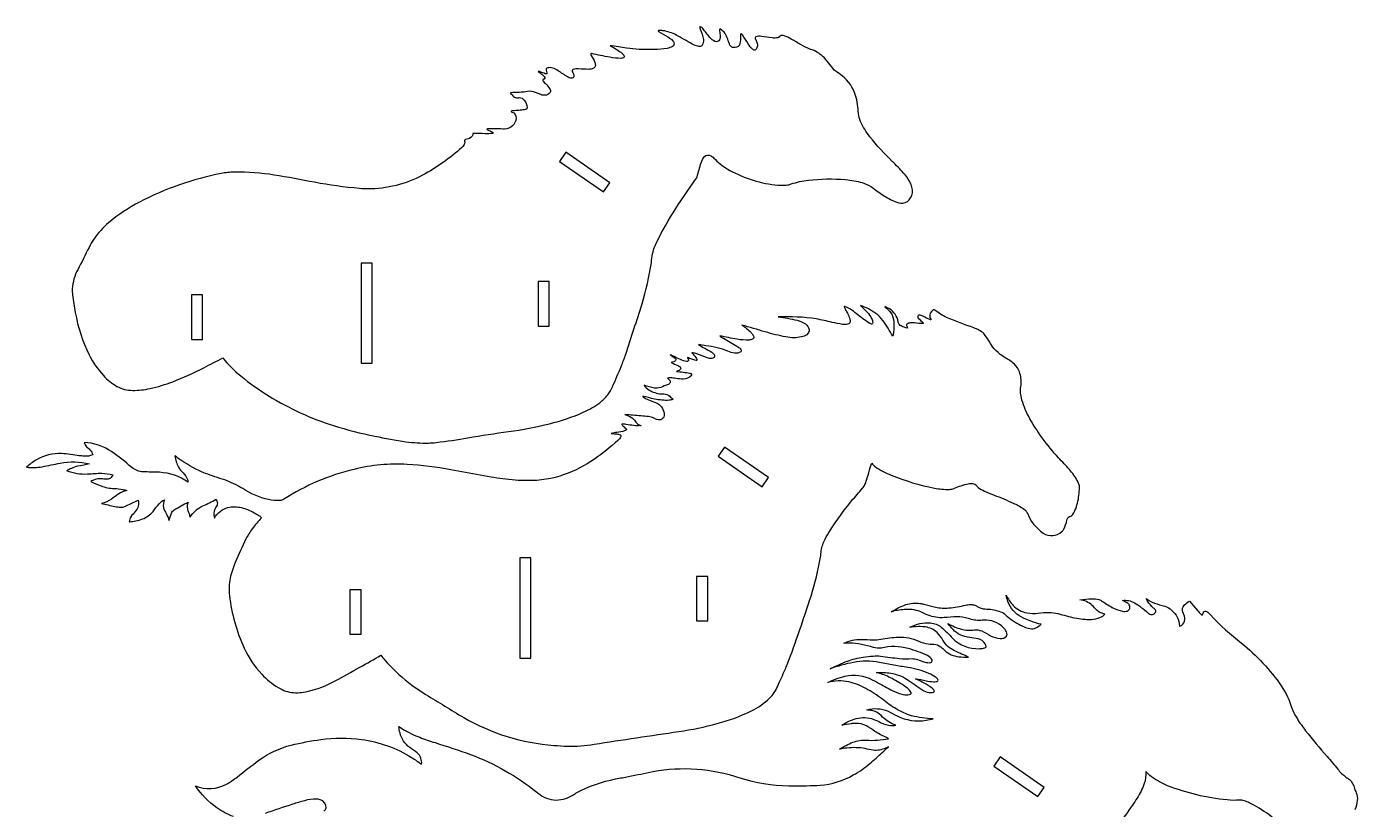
# Model space of a CAD drawing. Extents: x 18.1 to 81.3, y 11.9 to 64.7.
# Drawn here: x 42.59 to 72.48, y 47.15 to 64.72 of the extents above; entities that cross this region are included whole.
import ezdxf

# ---------------------------------------------------------------- set-up
doc = ezdxf.new("R2010")
doc.units = 0
doc.header["$MEASUREMENT"] = 0
doc.layers.get('0').update_dxf_attribs({"linetype": 'CONTINUOUS'})

msp = doc.modelspace()

# ---------------------------------------------------------------- linework, layer by layer
for points in [[(52.509, 62.206, 0.045765), (52.453, 62.189, 0.085392), (52.43, 62.173, 0.270084), (52.43, 62.153, -0.155524), (52.431, 62.102, -0.106179), (52.369, 62.012, -0.059849), (51.488, 61.385, -0.12135), (50.255, 61.079, -0.018777), (50.068, 61.088, -0.02375), (49.059, 61.227, 0.007388), (48.155, 61.39, 0.041253), (47.264, 61.458, 0.04256), (46.963, 61.424, 0.070776), (45.132, 60.785, 0.054023), (44.433, 60.318, 0.061178), (44.103, 59.954, 0.035664), (43.995, 59.767, -0.006169), (43.74, 59.266, 0.10457), (43.618, 58.837, 0.045088), (43.624, 58.698, 0.009362), (43.685, 58.307, 0.067318), (43.996, 57.354, 0.069149), (44.319, 56.887, 0.070385), (44.623, 56.646, 0.124563), (44.975, 56.557, 0.062804), (45.367, 56.599, 0.03693), (45.874, 56.751, 0.027852), (46.572, 57.064, -0.002601), (47.001, 57.286, 0.051242), (47.402, 56.881, 0.037033), (48.038, 56.43, 0.063555), (49.485, 55.768, 0.027573), (50.416, 55.529, 0.018205), (51.113, 55.402, 0.037736), (51.617, 55.375, 0.019133), (51.789, 55.387, 0.014206), (52.506, 55.492, -0.010694), (53.419, 55.632, 0.025676), (54.336, 55.807, 0.041068), (55.097, 56.064, 0.05122), (55.465, 56.279, 0.059607), (55.647, 56.456, 0.066934), (55.751, 56.639, 0.005853), (55.947, 57.093, 0.020313), (56.049, 57.37, 0.004539), (56.415, 58.5, 0.033882), (56.625, 59.421, -0.009899), (56.653, 59.622, -0.058154), (56.707, 59.798, -0.0364), (57.112, 60.539, -0.014394), (57.634, 61.31, 0.068044), (57.653, 61.35, -0.011916), (57.742, 61.667, -0.100766), (57.821, 61.807, -0.334065), (57.958, 61.825, -0.093819), (58.03, 61.773, 0.073989), (58.325, 61.531, 0.099729), (59.401, 61.168, 0.047178), (59.652, 61.164, 0.056264), (59.766, 61.19, -0.056071), (60.151, 61.274, -0.052406), (60.989, 61.288, -0.040053), (61.36, 61.22, -0.06295), (61.568, 61.126, 0.009215), (61.831, 60.939, 0.041703), (62.095, 60.794, 0.111318), (62.277, 60.762, 0.24613), (62.448, 60.876, 0.210201), (62.477, 61.119, 0.072373), (62.421, 61.253, 0.049684), (62.29, 61.435, 0.020699), (62.037, 61.694, -0.032231), (61.533, 62.251, -0.057584), (61.322, 62.595, -0.067565), (61.274, 62.769, 0.063282), (61.213, 63.178, 0.149728), (60.911, 63.618, 0.017309), (60.774, 63.714, -0.050117), (60.699, 63.786), (60.538, 63.989, 0.100712), (60.283, 64.184, 0.029824), (60.186, 64.219, -0.040943), (59.992, 64.312, -0.004163), (59.766, 64.444, 0.046669), (59.607, 64.517, 0.152031), (59.534, 64.52, 0.127881), (59.499, 64.491, -0.116879), (59.469, 64.474, -0.102905), (59.338, 64.467, 0.00781), (59.098, 64.504, 0.118057), (58.972, 64.491, 0.452792), (58.957, 64.45, -0.041071), (58.997, 64.368, -0.236998), (58.977, 64.213, -0.392635), (58.92, 64.201, -0.074806), (58.899, 64.215, -0.070029), (58.8, 64.335, 0.013525), (58.673, 64.535, 0.066694), (58.645, 64.562, 0.363856), (58.633, 64.558, 0.087247), (58.628, 64.52, -0.064556), (58.612, 64.339, -0.125783), (58.584, 64.283, -0.111228), (58.563, 64.269, -0.13889), (58.45, 64.257, -0.206783), (58.391, 64.305, -0.046443), (58.342, 64.438, 0.172416), (58.177, 64.667, 0.592582), (58.156, 64.647, 0.011999), (58.17, 64.527, -0.11036), (58.157, 64.426, -0.408153), (58.054, 64.389, -0.107605), (57.939, 64.481, -0.005633), (57.779, 64.681, 0.089906), (57.731, 64.721, 0.400838), (57.714, 64.714, 0.122856), (57.721, 64.668, -0.069238), (57.793, 64.431, -0.148336), (57.767, 64.307, -0.244572), (57.709, 64.276, -0.078726), (57.671, 64.28, -0.059878), (57.544, 64.331, 0.004281), (57.185, 64.533, 0.080643), (56.886, 64.631, 0.060639), (56.783, 64.632, 0.516318), (56.778, 64.623, 0.100556), (56.789, 64.612, -0.007739), (56.996, 64.493, -0.023764), (57.074, 64.437, -0.091897), (57.132, 64.364, -0.403661), (57.1, 64.277, -0.085014), (56.977, 64.234, -0.035292), (56.692, 64.21, -0.011492), (56.351, 64.211, -0.023477), (56.07, 64.238, -0.00305), (55.698, 64.296, -0.03964), (55.938, 64.146, -0.030091), (55.994, 64.098, -0.07111), (56.018, 64.061, -0.438074), (56, 64.022, -0.093632), (55.944, 64.01, -0.045101), (55.692, 64.033, -0.009395), (55.281, 64.119, 0.225978), (55.263, 64.115, 0.200152), (55.271, 64.076, -0.042099), (55.358, 63.918, -0.101956), (55.368, 63.847, -0.259277), (55.323, 63.786, -0.104089), (55.218, 63.763, -0.019524), (54.988, 63.774, 0.088616), (54.867, 63.761, 0.45428), (54.849, 63.712, -0.02235), (54.883, 63.64, -0.612701), (54.816, 63.564, -0.086216), (54.743, 63.594, -0.005051), (54.531, 63.732, 0.055097), (54.414, 63.791, 0.145317), (54.293, 63.794, 0.11207), (54.266, 63.776, 0.185859), (54.259, 63.746, 0.065549), (54.278, 63.685, -0.192725), (54.277, 63.667, -0.222072), (54.271, 63.663, -0.080526), (54.241, 63.665, -0.004875), (54.138, 63.703, 0.091508), (54.087, 63.72), (54.086, 63.718, 0.033077), (54.167, 63.652, -0.06428), (54.231, 63.583, -0.399963), (54.221, 63.545, 0.073702), (54.187, 63.533, 0.277808), (54.19, 63.506, 0.086398), (54.22, 63.471, -0.014232), (54.326, 63.354, -0.180318), (54.358, 63.265, -0.205004), (54.33, 63.221, -0.219208), (54.194, 63.182, -0.066459), (54.139, 63.196), (54.021, 63.247, 0.161298), (53.841, 63.263, -0.034923), (53.701, 63.248, -0.012629), (53.511, 63.241, 0.084237), (53.462, 63.233, 0.492802), (53.463, 63.221, -0.076611), (53.528, 63.153, 0.175027), (53.576, 63.128, 0.079902), (53.664, 63.129, -0.231384), (53.77, 63.073, -0.15017), (53.836, 62.91, -0.109203), (53.828, 62.879, -0.162137), (53.779, 62.857, -0.044015), (53.646, 62.843, 0.004798), (53.509, 62.832, 0.062944), (53.48, 62.824), (53.478, 62.82, 0.211487), (53.492, 62.805, -0.37312), (53.587, 62.665, -0.400312), (53.327, 62.423, 0.001561), (52.999, 62.43, 0.028338), (52.944, 62.426, 0.234948), (52.931, 62.419, 0.13758), (52.944, 62.405, -0.01089), (53.059, 62.355, -0.093151), (53.074, 62.341, -0.401469), (53.071, 62.332, -0.085621), (53.057, 62.326, -0.041252), (52.895, 62.319, 0.006826), (52.619, 62.322), (52.618, 62.321, -0.283141), (52.549, 62.221, -0.062223)], [(55.726, 55.589, 0.01765), (55.851, 55.578, -0.083047), (55.923, 55.558, -0.375649), (55.937, 55.519, -0.108822), (55.872, 55.432, -0.029413), (55.346, 55.014, -0.061178), (54.669, 54.665, -0.088262), (53.845, 54.53, -0.034462), (53.288, 54.57, -0.00988), (53.024, 54.61), (52.12, 54.775, 0.029439), (51.142, 54.895, 0.07433), (49.948, 54.783, 0.087098), (48.372, 54.111, -0.107805), (48.277, 54.084, -0.072482), (48.025, 54.104, -0.083169), (47.447, 54.351, 0.051413), (47.042, 54.545, -0.01305), (46.608, 54.694, -0.05714), (46.057, 54.99, -0.010862), (45.923, 55.086, 0.084035), (46.005, 54.832, 0.084828), (46.107, 54.707, -0.121548), (46.211, 54.544, -0.040926), (46.221, 54.499, 0.132627), (45.577, 54.717, 0.006149), (45.21, 54.727, -0.152205), (44.955, 54.827, 0.025742), (44.499, 55.181, 0.132101), (43.883, 55.389, 0.14683), (43.941, 55.293, -0.010952), (44.016, 55.223, -0.109544), (44.08, 55.106, -0.098304), (43.878, 55.08, -0.026079), (43.775, 55.09, 0.02559), (43.38, 55.138, 0.152656), (42.814, 54.997, 0.057033), (42.593, 54.831, 0.07184), (42.942, 54.843, 0.005383), (43.345, 54.924, -0.108055), (44.003, 54.905, -0.022149), (43.745, 54.854, 0.054939), (43.598, 54.805, 0.017868), (43.494, 54.753, 0.099946), (43.961, 54.68, -0.020417), (44.279, 54.696, -0.054843), (44.528, 54.663, -0.127435), (44.476, 54.586, -0.154716), (44.404, 54.561, -0.042023), (44.301, 54.569, 0.135898), (44.082, 54.537, 0.045196), (44.037, 54.51, 0.015402), (44.264, 54.413, 0.086552), (44.562, 54.355, -0.02853), (44.755, 54.331, -0.030218), (44.842, 54.308, 0.092201), (44.661, 54.232, 0.012182), (44.497, 54.118, -0.097489), (44.276, 54.019, 0.001872), (44.577, 53.95, 0.046271), (44.708, 53.934, 0.101332), (44.846, 53.97, -0.014141), (45.101, 54.093, -0.118694), (45.101, 53.959, -0.100278), (45.033, 53.838, 0.039345), (44.937, 53.721, 0.099743), (44.894, 53.606, 0.064327), (45.197, 53.67, 0.13033), (45.432, 53.839, -0.026601), (45.568, 54.009, -0.069858), (45.688, 54.103, 0.117293), (45.665, 53.931, 0.090339), (45.69, 53.859, -0.016754), (45.771, 53.701, -0.047036), (45.792, 53.633, -0.007849), (45.846, 53.798, -0.161317), (45.909, 53.875, -0.003536), (46.22, 54.05, 0.11454), (46.203, 53.894, 0.082027), (46.229, 53.823, -0.024732), (46.255, 53.749, -0.047016), (46.262, 53.71, -0.127981), (46.548, 53.965, 0.031193), (46.847, 54.111, -0.100056), (46.877, 54.03, -0.182431), (46.845, 53.932, 0.190044), (46.801, 53.75, 0.046811), (46.814, 53.687, -0.22884), (47.115, 53.926, -0.120494), (47.42, 53.924, -0.066101), (47.706, 53.81, -0.014502), (47.812, 53.749, -0.092022), (47.867, 53.696, 0.024673), (47.662, 53.451, 0.038296), (47.519, 53.221, 0.012444), (47.28, 52.695, 0.043213), (47.164, 52.342, 0.080094), (47.148, 51.949, 0.078303), (47.48, 50.773, 0.075992), (47.874, 50.184, 0.068794), (48.24, 49.889, 0.024706), (48.367, 49.823, 0.118126), (48.727, 49.772, 0.040982), (48.898, 49.798, 0.069539), (49.526, 50.035, 0.00617), (50.077, 50.343, -0.002561), (50.552, 50.611, 0.052301), (50.954, 50.181, 0.04448), (51.56, 49.731, 0.001777), (52.411, 49.212, 0.111888), (54.436, 48.587, 0.011711), (54.742, 48.569, 0.043792), (55.338, 48.613, -0.003277), (57.245, 48.898, 0.024857), (58.106, 49.077, 0.045516), (58.876, 49.362, 0.075518), (59.282, 49.645, 0.094162), (59.464, 49.916, -0.007569), (59.632, 50.293, 0.011841), (59.678, 50.405, 0.00842), (59.954, 51.169, 0.003798), (60.211, 51.939, 0.035024), (60.424, 52.812, 0.007881), (60.442, 52.961, -0.077883), (60.529, 53.217, -0.024608), (60.639, 53.41, -0.034388), (61.124, 54.076, -0.006311), (61.367, 54.358, 0.067531), (61.423, 54.446, 0.019254), (61.458, 54.539, 0.015085), (61.523, 54.765, -0.012002), (61.575, 54.925, 0.122394), (61.658, 54.837, 0.051584), (62.015, 54.655, 0.048953), (62.982, 54.362, 0.046076), (63.312, 54.333, 0.084431), (63.437, 54.36, -0.048405), (63.74, 54.46, -0.112977), (63.87, 54.459, -0.201127), (63.939, 54.403, 0.060267), (63.964, 54.375, 0.051245), (64.104, 54.297, 0.016775), (64.326, 54.207, -0.007083), (64.751, 54.027, -0.033971), (64.978, 53.904, -0.121555), (65.063, 53.814, 0.151862), (65.426, 53.351, 0.349199), (65.846, 53.387, 0.054214), (65.889, 53.441, 0.074047), (65.957, 53.647, -0.105201), (65.992, 53.71, -0.131615), (66.048, 53.736, 0.131162), (66.085, 53.763, 0.066959), (66.14, 53.86, 0.078626), (66.227, 54.2, 0.034123), (66.242, 54.376, 0.1358), (66.196, 54.524, 0.051246), (66.014, 54.778, 0.012534), (65.771, 55.041, -0.06291), (65.094, 55.982, -0.058346), (64.935, 56.388, -0.099086), (64.928, 56.68, 0.103753), (64.894, 56.973, 0.116919), (64.778, 57.146, 0.063367), (64.573, 57.289, -0.147917), (64.209, 57.665, 0.057846), (64.091, 57.83, 0.082299), (63.983, 57.909, 0.018825), (63.867, 57.96, -0.013667), (63.257, 58.194, -0.070166), (62.995, 58.358, 0.279584), (62.953, 58.361, 0.337705), (62.881, 58.194), (62.9, 58.156, -0.137021), (62.9, 58.142, -0.294462), (62.883, 58.145, -0.0505), (62.735, 58.218, 0.135048), (62.632, 58.248, 0.380433), (62.608, 58.22, 0.203012), (62.619, 58.177, 0.012223), (62.724, 58.081, -0.279154), (62.729, 58.064, -0.266862), (62.723, 58.059, -0.077412), (62.679, 58.056, 0.015618), (62.487, 58.073, 0.084383), (62.391, 58.062, 0.369443), (62.359, 58.01, 0.009055), (62.376, 57.95, -0.042889), (62.239, 58.002, -0.06075), (62.196, 58.033, -0.094619), (62.177, 58.064, -0.04884), (62.16, 58.142, 0.204825), (61.932, 58.411, 0.054023), (61.868, 58.433, -0.068146), (62.003, 58.298, -0.13977), (62.073, 58.098, -0.037042), (62.067, 57.864, -0.059965), (62.046, 57.776, 0.040213), (61.825, 58.127, 0.067193), (61.664, 58.286, 0.05733), (61.323, 58.464, -0.004586), (61.473, 58.313, -0.071132), (61.573, 58.169, -0.087223), (61.596, 58.076, -0.210267), (61.585, 58.049, -0.181614), (61.573, 58.045, -0.083505), (61.532, 58.058, -0.030799), (61.4, 58.146, -0.005578), (61.128, 58.358, 0.054343), (61.008, 58.426, 0.031047), (60.963, 58.441, 0.303669), (60.954, 58.439, 0.303669), (60.954, 58.43, -0.013291), (61.05, 58.244, -0.035452), (61.094, 58.12, -0.418375), (61.039, 58.043, -0.094139), (60.917, 58.039, -0.033226), (60.688, 58.084, 0.008896), (60.33, 58.162, 0.044225), (59.472, 58.207, -0.031803), (59.898, 58.131, -0.088983), (60.089, 58.048, -0.200095), (60.168, 57.924, -0.26575), (60.117, 57.807, -0.122586), (59.997, 57.758, -0.107483), (59.648, 57.756, -0.025718), (59.182, 57.869, 0.002583), (58.655, 58.024, -0.059548), (58.866, 57.854, -0.033576), (58.91, 57.799, -0.130224), (58.925, 57.745, -0.28517), (58.896, 57.706, -0.113288), (58.819, 57.686, -0.05069), (58.55, 57.704, -0.014931), (58.162, 57.783, 0.039856), (58.244, 57.726, -0.014217), (58.548, 57.549, -0.030608), (58.62, 57.494, -0.147068), (58.647, 57.448, -0.292635), (58.634, 57.424, -0.171862), (58.489, 57.392, -0.085533), (58.344, 57.436, 0.05968), (58.103, 57.514, 0.022366), (57.851, 57.559, -0.010951), (57.684, 57.588, 0.039813), (57.825, 57.503, -0.016282), (57.983, 57.412, -0.119726), (58.042, 57.352, -0.357061), (58.018, 57.285, -0.11107), (57.986, 57.273, -0.136921), (57.88, 57.289, 0.005217), (57.649, 57.379, 0.076795), (57.536, 57.398, -0.026095), (57.623, 57.297, -0.068845), (57.65, 57.251, -0.5124), (57.63, 57.23, -0.071328), (57.532, 57.255, 0.00999), (57.437, 57.293, -0.059868), (57.456, 57.243, -0.490615), (57.424, 57.206, -0.070582), (57.277, 57.248, -0.013494), (57.138, 57.314, 0.02499), (57.044, 57.354, -0.108111), (57.163, 57.273, -0.439882), (57.155, 57.212, -0.077658), (57.127, 57.198, 0.015682), (57.07, 57.179, -0.009452), (57.221, 57.117, -0.098133), (57.282, 57.069, -0.312432), (57.279, 57.031, -0.122421), (57.246, 57.004, -0.020118), (57.193, 56.981, -0.030814), (57.488, 56.943, -0.247196), (57.53, 56.911, -0.249123), (57.523, 56.888, -0.19784), (57.342, 56.81, -0.049988), (57.18, 56.825, 0.044824), (57.049, 56.837, 0.049556), (56.986, 56.83, -0.09315), (57.046, 56.769, -0.350084), (57.031, 56.708, -0.066439), (57.008, 56.691, -0.038632), (56.915, 56.655, -0.115483), (56.754, 56.605, -0.050933), (56.696, 56.609, -0.032011), (56.46, 56.671, 0.082858), (56.509, 56.615, 0.119383), (56.774, 56.485, 0.046208), (56.903, 56.476, -0.176906), (57.039, 56.424, -0.030645), (57.107, 56.353, -0.067123), (57.026, 56.334, -0.066685), (56.698, 56.363, -0.005513), (56.431, 56.425, 0.153889), (56.463, 56.394, 0.057842), (56.595, 56.332), (56.753, 56.267, -0.296108), (56.912, 55.991, -0.489621), (56.759, 55.9, -0.063653), (56.682, 55.933, 0.067642), (56.558, 55.967, 0.023287), (56.387, 55.982, -0.007783), (56.026, 56.015, -0.073618), (56.18, 55.949, -0.104716), (56.261, 55.865, 0.120615), (56.337, 55.793, 0.05159), (56.394, 55.766, -0.060479), (56.226, 55.767, -0.015883), (56.059, 55.793, 0.033163), (55.976, 55.803, 0.303377), (55.965, 55.797, 0.303377), (55.966, 55.783, 0.037652), (55.991, 55.754, 0.028635), (56.077, 55.682, -0.167251), (56.025, 55.647, -0.04756), (55.849, 55.612, 0.022912)]]:
    msp.add_lwpolyline(points, format="xyb", close=True)
for points in [[(55.693, 61.219), (54.707, 61.903), (54.565, 61.698), (55.55, 61.013)], [(50.358, 59.414), (50.108, 59.414), (50.108, 57.164), (50.358, 57.164)], [(54.33, 59), (54.08, 59), (54.08, 58), (54.33, 58)], [(46.546, 58.701), (46.296, 58.701), (46.296, 57.701), (46.546, 57.701)], [(59.253, 54.6), (58.268, 55.285), (58.125, 55.079), (59.111, 54.395)], [(53.918, 52.796), (53.668, 52.796), (53.668, 50.546), (53.918, 50.546)], [(57.891, 52.382), (57.641, 52.382), (57.641, 51.382), (57.891, 51.382)], [(50.106, 52.082), (49.856, 52.082), (49.856, 51.082), (50.106, 51.082)], [(65.445, 47.645), (64.459, 48.329), (64.316, 48.124), (65.302, 47.44)]]:
    msp.add_lwpolyline(points, close=True)
for points in [[(47.24, 46.99, -0.073814), (46.869, 47.186, -0.089923), (46.384, 47.68, 0.231402), (47.079, 47.717, 0.046301), (47.324, 47.877, -0.010595), (47.808, 48.254, -0.093483), (48.536, 48.594, -0.022408), (49.2, 48.72, -0.063593), (50.114, 48.722, -0.105366), (51.239, 48.316, -0.011739), (51.465, 48.164, 0.244852), (51.367, 48.418, 0.017076), (51.198, 48.542, -0.174603), (50.98, 48.866, -0.040088), (50.954, 49.008, 0.053484), (51.422, 48.769, 0.016946), (51.766, 48.649, -0.011275), (52.566, 48.382, -0.079761), (54.05, 47.539, 0.042669), (54.22, 47.425, 0.184617), (54.648, 47.382, 0.073079), (54.834, 47.455, 0.010143), (54.939, 47.52, -0.077466), (55.822, 47.833, -0.008294), (56.114, 47.889, -0.002048), (56.66, 47.999, -0.129787), (58.609, 47.86, 0.068698), (59.711, 47.681, 0.017049), (60.108, 47.682, 0.006651), (60.416, 47.693, 0.108482), (61.16, 47.923, 0.049659), (61.53, 48.178, 0.013223), (61.673, 48.301, 0.004931), (61.95, 48.557, -0.12232), (61.675, 48.474, -0.038295), (61.608, 48.479, -0.019785), (61.431, 48.515, 0.070803), (61.016, 48.527, 0.021199), (60.851, 48.503, -0.046135), (61.153, 48.657, -0.102521), (61.452, 48.704, 0.060237), (61.954, 48.736, 0.048051), (61.909, 48.763, -0.047651), (61.645, 48.901, 0.0388), (61.455, 49.028, 0.124115), (61.219, 49.08, 0.028349), (61.112, 49.072), (60.901, 49.041, -0.07817), (61.225, 49.191, -0.152169), (61.619, 49.172, -0.030845), (61.789, 49.097, 0.088928), (62.007, 49.032, 0.071439), (62.115, 49.039, -0.115922), (61.819, 49.224, 0.073118), (61.68, 49.333, 0.072571), (61.574, 49.368, 0.018274), (61.462, 49.384, -0.180739), (61.942, 49.352, -0.012361), (62.144, 49.25, 0.159025), (62.798, 49.152, 0.021987), (62.955, 49.182, -0.05908), (62.469, 49.254, -0.062738), (62.125, 49.405, -0.036683), (61.814, 49.622, 0.029221), (61.443, 49.866, 0.068833), (61.06, 50.014, 0.12348), (60.586, 49.998, -0.058484), (60.972, 50.14, -0.17112), (61.587, 50.062, -0.01834), (61.772, 49.961, 0.007839), (62.035, 49.821, 0.043634), (62.25, 49.736, 0.079402), (62.386, 49.724, 0.054508), (62.441, 49.735, 0.474546), (62.457, 49.777, 0.106137), (62.375, 49.869, 0.050727), (62.064, 50.069, 0.039084), (61.784, 50.195, 0.021841), (61.678, 50.226, -0.036845), (62.002, 50.209, -0.108252), (62.372, 50.065, 0.002804), (62.723, 49.828, 0.051985), (62.819, 49.781, 0.143367), (62.966, 49.785, 0.347744), (62.98, 49.811, 0.16424), (62.97, 49.832, 0.090236), (62.799, 49.961, 0.018122), (62.622, 50.049, -0.028444), (62.561, 50.08), (62.561, 50.082, -0.027185), (62.794, 50.039, 0.02939), (62.962, 50.015, 0.040727), (63.025, 50.018, 0.101553), (63.06, 50.033, 0.350812), (63.061, 50.068, 0.104903), (63.006, 50.121, 0.057569), (62.861, 50.199, 0.062917), (62.384, 50.338, -0.003756), (62.074, 50.386), (61.746, 50.45, 0.091707), (61.165, 50.449, 0.027574), (60.899, 50.388, 0.010133), (60.638, 50.309, -0.019345), (61.03, 50.479, -0.052311), (61.379, 50.567, -0.014005), (61.607, 50.593, -0.049983), (61.774, 50.59, 0.003046), (62.198, 50.537, 0.044691), (62.482, 50.534, -0.075203), (62.603, 50.515, -0.003986), (62.766, 50.459, 0.117913), (62.899, 50.446, 0.487541), (62.929, 50.505, 0.146335), (62.826, 50.603, 0.048946), (62.621, 50.689, 0.014104), (62.394, 50.763, 0.125144), (61.788, 50.773, -0.111025), (61.611, 50.784, 0.077233), (61.073, 50.882, 0.020813), (60.946, 50.879, -0.116459), (61.343, 50.967, -0.007046), (61.604, 50.955, 0.052828), (61.78, 50.97, -0.035822), (62.174, 51.019, -0.113588), (62.629, 50.929, 0.075337), (62.844, 50.865, 0.016658), (62.973, 50.86, -0.147693), (63.127, 50.799, -0.026124), (63.214, 50.718, 0.155137), (63.529, 50.578, 0.038), (63.751, 50.569, -0.004554), (63.435, 50.709, -0.154453), (63.175, 50.946, 0.071573), (63.043, 51.12, 0.152867), (62.781, 51.245, 0.05997), (62.56, 51.252, 0.014132), (62.434, 51.24, -0.145589), (62.896, 51.337, -0.132228), (63.135, 51.243, -0.032101), (63.391, 50.992, 0.209951), (63.986, 50.758, 0.030297), (64.088, 50.766, 0.140447), (64.142, 50.792, 0.178554), (64.143, 50.804, 0.130823), (64.121, 50.866, 0.202737), (63.964, 50.98, 0.004214), (63.778, 51.007, -0.053329), (63.563, 51.07, -0.099799), (63.401, 51.185, -0.016819), (63.287, 51.324, 0.050527), (63.588, 51.195, 0.110499), (63.879, 51.181, -0.123759), (64.046, 51.156, -0.018266), (64.245, 51.05, 0.087989), (64.46, 50.986, 0.239585), (64.603, 51.042, 0.143445), (64.616, 51.076, 0.134638), (64.569, 51.185, 0.230206), (64.154, 51.399, 0.042701), (64.025, 51.394, -0.112495), (63.741, 51.437, 0.083233), (63.489, 51.473, 0.019544), (63.199, 51.455, -0.112088), (62.841, 51.509, -0.008377), (62.659, 51.59, 0.115285), (62.3, 51.637, 0.043674), (62.011, 51.587, -0.052281), (62.341, 51.747, -0.116171), (62.655, 51.775, -0.027076), (62.747, 51.757), (63.006, 51.692, 0.084373), (63.31, 51.672, 0.028564), (63.681, 51.736, -0.031217), (63.789, 51.748, -0.046203), (63.869, 51.742, -0.105933), (63.946, 51.706, 0.155265), (64.121, 51.649, -0.087596), (64.431, 51.598, -0.10749), (64.555, 51.54, 0.072014), (64.881, 51.307, 0.015698), (65.015, 51.24, 0.075665), (65.161, 51.203, 0.169673), (65.293, 51.24, -0.012934), (65.379, 51.305, -0.067785), (64.932, 51.471, -0.182321), (64.634, 51.817, -0.02277), (64.591, 51.957, 0.061476), (64.748, 51.73, 0.157646), (65.061, 51.563, 0.082128), (65.316, 51.555, -0.032955), (65.55, 51.574, -0.05525), (65.761, 51.546, 0.015646), (66.132, 51.449, 0.056775), (66.506, 51.415, 0.086694), (66.711, 51.462, 0.088917), (66.807, 51.53, -0.109428), (66.64, 51.617, -0.01744), (66.524, 51.731, 0.150611), (66.248, 51.856, -0.028592), (66.523, 51.879, -0.05644), (66.672, 51.861, -0.07497), (66.76, 51.821, 0.03633), (67.007, 51.669, 0.05804), (67.206, 51.6, 0.127341), (67.316, 51.604, 0.481067), (67.359, 51.74, 0.101239), (67.3, 51.793, 0.009301), (67.207, 51.84, -0.163667), (67.476, 51.79, -0.043557), (67.622, 51.692, -0.015588), (67.783, 51.559, 0.152329), (67.865, 51.522, 0.214585), (67.932, 51.557, 0.073441), (67.954, 51.589, 0.192383), (67.95, 51.621, 0.090613), (67.907, 51.669, -0.058617), (67.771, 51.824, -0.031607), (67.736, 51.883, 0.077441), (67.926, 51.782, 0.014907), (68.155, 51.71, -0.118458), (68.311, 51.621, -0.212099), (68.485, 51.269), (68.488, 51.263, 0.299542), (68.494, 51.262, 0.453322), (68.587, 51.528, -0.130464), (68.555, 51.639, -0.19971), (68.601, 51.744, -0.062418), (68.714, 51.826), (68.893, 51.615, 0.0058), (68.973, 51.528, 0.13208), (68.994, 51.516, 0.31369), (69.005, 51.521, 0.020458), (69.03, 51.584, -0.349283), (69.063, 51.597, -0.324644), (69.1, 51.594, -0.027643), (69.186, 51.516, 0.043094), (69.882, 50.882, -0.072943), (70.773, 49.922, -0.06937), (71.014, 49.42, 0.064235), (71.224, 49.046, 0.014309), (71.321, 48.917, 0.012492), (71.802, 48.339, -0.004148), (72.042, 48.053, 0.061256), (72.227, 47.875, -0.009953), (72.303, 47.824, -0.163725), (72.417, 47.623, 0.033827), (72.456, 47.525, -0.140222), (72.48, 47.355, -0.067632), (72.426, 47.138, 0.014403)], [(70.593, 46.957, 0.030715), (70.169, 47.241, 0.046204), (69.937, 47.345, 0.070542), (69.835, 47.36, -0.055782), (69.556, 47.362, -0.069534), (68.22, 47.682, -0.054937), (67.86, 47.88, -0.062009), (67.728, 48.004, -0.11579), (67.694, 47.728, -0.057571), (67.536, 47.405, -0.014177), (67.43, 47.242, -0.001808), (67.112, 46.801, 0.048267)], [(49.27, 47.119, 0.234932), (49.321, 47.183, 0.35305), (49.188, 47.366, 0.069636), (49.1, 47.381, 0.068217), (48.835, 47.346, 0.011631), (48.566, 47.267, 0.003925), (47.953, 47.058, -0.047624)]]:
    msp.add_lwpolyline(points, format="xyb")

doc.saveas('drawing.dxf')
